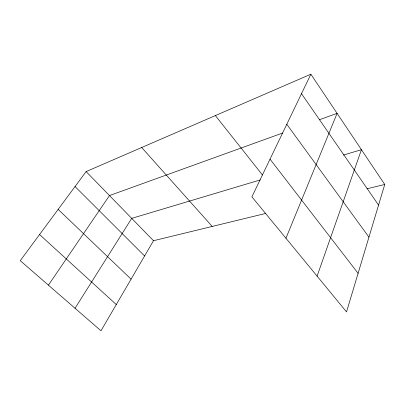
<?xml version="1.0" encoding="UTF-8"?>
<svg xmlns="http://www.w3.org/2000/svg" width="405" height="405" viewBox="0 0 405 405"><rect width="100%" height="100%" fill="white"/><g stroke="black" fill="none" stroke-linecap="round" stroke-linejoin="round"><path stroke-width="0.61" d="M384.75 184.477L346.523 311.916L251.9 196.83L310.868 74.211L384.75 184.477L366.996 188.796M317.1 276.129L361.437 149.683L343.46 155.059M285.955 238.251L337.097 113.354L319.327 119.774M265.796 213.405L153.485 240.717L100.977 330.789L20.25 260.668L86.118 171.583L310.868 74.211M75.041 308.261L131.701 218.366L260.395 179.891M48.423 285.14L109.482 195.564L282.604 133.037M39.568 234.541L116.275 304.545M58.163 209.395L131.078 279.151M75.052 186.543L144.595 255.96M86.118 171.583L153.485 240.717M141.689 147.506L212.21 226.435M215.389 115.577L262.481 175.016M270.024 159.145L358.096 273.329M286.796 124.264L368.945 237.158M301.502 93.687L378.569 205.087"/></g></svg>
